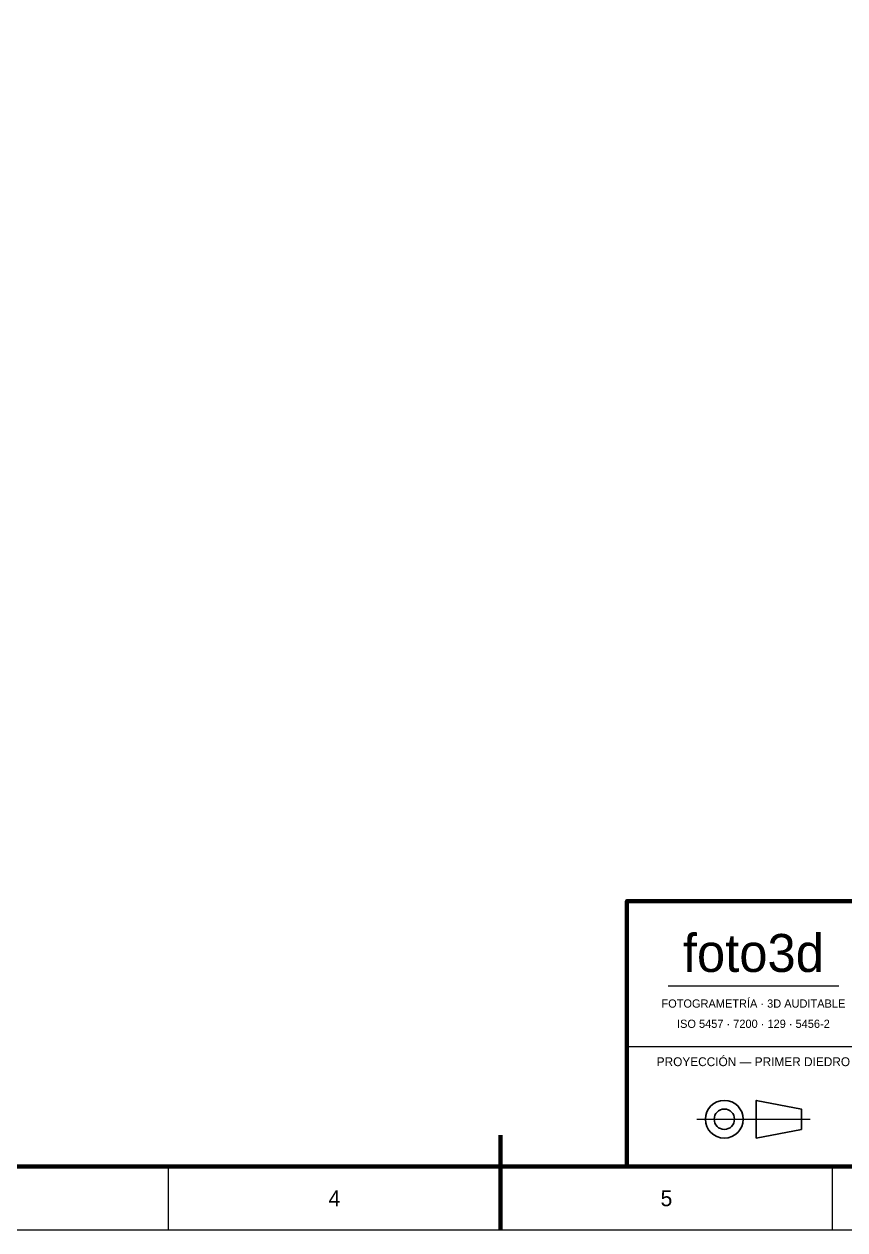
# Model space of a CAD drawing. Header units: millimetres. Extents: x 0 to 420, y 0 to 297.
# Drawn here: x 134.7 to 264.5, y 0 to 190.7 of the extents above; entities that cross this region are included whole.
import ezdxf
from ezdxf.enums import TextEntityAlignment as Align

# ---------------------------------------------------------------- set-up
doc = ezdxf.new("R2010")
doc.units = ezdxf.units.MM
for name, color, linetype, lineweight in [('FINA', 7, 'CONTINUOUS', 18), ('NORMA', 7, 'CONTINUOUS', 70), ('TEXTO', 7, 'CONTINUOUS', 25)]:
    doc.layers.add(name, color=color, linetype=linetype, lineweight=lineweight)

msp = doc.modelspace()

# ---------------------------------------------------------------- linework, layer by layer
at = {"layer": 'FINA'}
for p, q in [((236.5, 38.6), (263.5, 38.6)), ((230, 29), (270, 29)), ((241.03, 17.5), (258.97, 17.5)), ((157.5, 0), (157.5, 10)), ((210, 0), (210, 10)), ((262.5, 0), (262.5, 10))]:
    msp.add_line(p, q, dxfattribs=at)
msp.add_lwpolyline([(0, 0), (420, 0), (420, 297), (0, 297)], close=True, dxfattribs=at)
at = {"layer": 'NORMA'}
msp.add_line((210, 0), (210, 15), dxfattribs=at)
for points in [[(20, 10), (410, 10), (410, 287), (20, 287)], [(230, 10), (410, 10), (410, 52), (230, 52)]]:
    msp.add_lwpolyline(points, close=True, dxfattribs=at)
at = {"layer": 'TEXTO'}
msp.add_lwpolyline([(250.46, 14.51), (257.59, 15.89), (257.59, 19.11), (250.46, 20.49)], close=True, dxfattribs=at)
for radius in [2.99, 1.61]:
    msp.add_circle((245.4, 17.5), radius, dxfattribs=at)

# ---------------------------------------------------------------- texts
for s, height, p in [('foto3d', 6, (250, 43.8)), ('FOTOGRAMETRÍA · 3D AUDITABLE', 1.3, (250, 35.8)), ('ISO 5457 · 7200 · 129 · 5456-2', 1.3, (250, 32.6)), ('PROYECCIÓN — PRIMER DIEDRO', 1.4, (250, 26.6)), ('4', 2.5, (183.75, 5)), ('5', 2.5, (236.25, 5))]:
    msp.add_text(s, height=height, dxfattribs=at).set_placement(p, align=Align.MIDDLE_CENTER)

doc.saveas('drawing.dxf')
